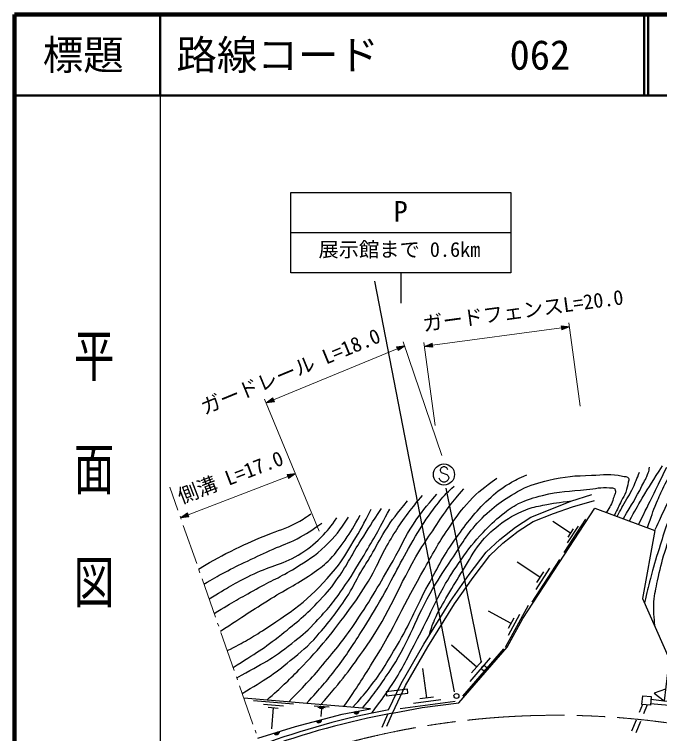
# Model space of a CAD drawing. Units: millimetres, scale not verified. Extents: x 40000 to 680000, y 20000 to 380000.
# Drawn here: x 40000 to 119664, y 291182 to 380000 of the extents above; entities that cross this region are included whole.
import ezdxf
from ezdxf.enums import TextEntityAlignment as Align

# ---------------------------------------------------------------- set-up
doc = ezdxf.new("R2010")
doc.units = ezdxf.units.MM
doc.header["$LTSCALE"] = 1000
doc.linetypes.add('CHAIN', pattern=[18.5, 12, -1.5, 3.5, -1.5])
for name, color, linetype, lineweight in [('M-BGD', 7, 'Continuous', 25), ('M-BGD-HTXT', 7, 'Continuous', 13), ('M-BMK', 2, 'CHAIN', 13), ('M-STR-HTXT', 7, 'Continuous', 13), ('M-STR-STRC', 7, 'Continuous', 25), ('M-TTL', 2, 'Continuous', 140), ('M-TTL-BAND', 7, 'Continuous', 25), ('M-TTL-LINE', 7, 'Continuous', 50)]:
    doc.layers.add(name, color=color, linetype=linetype, lineweight=lineweight)
doc.layers.add('M-TTL-TXT', color=7, linetype='Continuous')
doc.styles.add('@ＭＳ ゴシック', font='')
doc.styles.add('ＭＳ ゴシック', font='')
doc.styles.get('@ＭＳ ゴシック').set_extended_font_data('@MS Gothic')
doc.styles.get('ＭＳ ゴシック').set_extended_font_data('MS Gothic')

msp = doc.modelspace()

# ---------------------------------------------------------------- linework, layer by layer
at = {"layer": 'M-BGD'}
for p, q in [((108717, 319882), (111291, 320730)), ((106360, 318921), (108717, 319882)), ((108907, 319194), (111625, 319957)), ((103770, 317895), (106360, 318921)), ((106571, 318359), (108907, 319194)), ((104044, 317358), (106571, 318359)), ((101863, 316675), (103770, 317895)), ((102209, 316184), (104044, 317358)), ((108647, 315953), (106461, 317379)), ((110530, 317646), (107857, 313548)), ((99922, 315173), (101863, 316675)), ((109588, 316800), (108252, 314751)), ((108981, 316466), (108313, 315441)), ((100313, 314718), (102209, 316184)), ((98256, 313582), (99922, 315173)), ((98704, 313180), (100313, 314718)), ((96146, 310817), (98256, 313582)), ((96630, 310463), (98704, 313180)), ((107296, 312689), (103867, 307431)), ((104881, 310517), (102077, 312346)), ((106089, 311603), (104374, 308974)), ((105309, 311174), (104452, 309860)), ((93841, 307540), (96146, 310817)), ((94342, 307209), (96630, 310463)), ((90537, 302214), (93841, 307540)), ((91052, 301906), (94342, 307209)), ((103439, 307020), (100599, 301812)), ((101325, 304795), (98547, 306309)), ((102382, 305907), (100962, 303304)), ((101680, 305446), (100970, 304144)), ((87755, 297385), (90537, 302214)), ((97091, 299405), (93979, 302110)), ((88287, 297107), (91052, 301906)), ((100405, 301645), (95332, 295811)), ((98748, 300525), (96212, 297608)), ((97725, 300134), (96457, 298675)), ((90906, 295591), (90433, 299203)), ((86211, 294119), (87755, 297385)), ((86672, 293690), (88287, 297107)), ((117469, 294795), (117572, 295868)), ((117572, 295868), (118626, 295767)), ((118626, 295767), (118523, 294694)), ((83963, 294253), (68337, 295550)), ((69531, 295251), (74467, 294841)), ((94410, 295131), (87638, 294245)), ((92658, 295361), (89272, 294918)), ((91752, 295702), (90059, 295480)), ((118535, 294912), (121735, 294608)), ((70737, 294819), (73206, 294614)), ((71327, 294439), (72561, 294336)), ((71944, 294388), (71726, 291755)), ((76993, 294631), (78870, 294475)), ((77452, 294467), (78391, 294389)), ((77676, 294322), (78146, 294283)), ((77911, 294303), (77828, 293302)), ((117542, 294788), (117139, 293786)), ((118523, 294694), (117469, 294795)), ((118122, 294733), (117671, 293609)), ((85413, 291977), (86113, 293586)), ((85971, 292083), (86672, 293690)), ((116766, 292858), (116207, 291466)), ((117298, 292681), (116739, 291289))]:
    msp.add_line(p, q, dxfattribs=at)
for points in [[(86672, 293690), (90332, 294396), (94885, 294992), (100845, 301846), (102793, 305418), (111679, 319042), (119093, 316277), (117544, 307862), (120857, 300436), (120217, 295226)], [(120394, 296664), (118983, 296158), (120217, 295226)], [(118584, 295430), (120217, 295226), (121802, 295124)], [(70059, 290637), (74710, 292081), (80476, 293583), (83963, 294253)]]:
    msp.add_lwpolyline(points, dxfattribs=at)
msp.add_lwpolyline([(85964, 295854), (88583, 296183), (88520, 296683), (85901, 296354)], close=True, dxfattribs=at)
for centre, radius, start, end in [((104296, 197619), 98181, 100.61445, 110.21995), ((104296, 197619), 97674, 100.39523, 110.21995), ((82209, 293971), 354, 199.68294, 2.08812), ((82209, 293971), 283, 201.90698, 359.86408), ((82209, 293971), 212, 205.6533, 356.11775), ((82209, 293971), 142, 213.36503, 348.40602), ((82209, 293971), 100, 223.6827, 338.08836), ((82209, 293971), 100, 223.6827, 338.08836), ((77580, 292884), 354, 203.39659, 5.80176), ((77580, 292884), 283, 205.62062, 3.57773), ((77580, 292884), 212, 209.36695, 359.8314), ((77580, 292884), 142, 217.07868, 352.11967), ((77580, 292884), 100, 227.39634, 341.80201), ((77580, 292884), 100, 227.39634, 341.80201), ((72369, 291410), 354, 206.04742, 8.4526), ((72369, 291410), 283, 208.27146, 6.22856), ((72369, 291410), 212, 212.01779, 2.48224), ((72369, 291410), 142, 219.72952, 354.77051), ((72369, 291410), 100, 230.04718, 344.45284), ((72369, 291410), 100, 230.04718, 344.45284)]:
    msp.add_arc(centre, radius, start, end, dxfattribs=at)
for points, knots in [([(115941, 317453), (116674, 318804), (116880, 319165), (117514, 320244), (118450, 321838), (118798, 322345), (120041, 324245)], [0, 0, 0, 0, 1, 1, 1, 2, 2, 2, 2]), ([(82986, 294334), (84608, 296313), (85056, 296978), (86259, 298761), (88659, 302316), (89238, 304758), (91339, 308497), (92282, 310175), (92896, 311065), (93964, 312665), (95250, 314592), (95835, 315798), (97435, 317472), (99149, 319265), (100347, 320078), (102515, 321282), (103768, 321978), (104598, 322114), (105987, 322467), (107997, 322979), (109188, 323021), (111261, 323089), (112753, 323137), (113628, 323323), (115082, 322983), (115382, 322913), (115662, 322972), (115821, 322709), (115920, 322546), (115826, 322411), (115800, 322223), (115734, 321739), (115636, 321477), (115481, 321015), (115327, 320557), (115148, 320339), (114936, 319906), (114600, 319220), (114496, 319004), (114079, 318147)], [0, 0, 0, 0, 1, 1, 1, 2, 2, 2, 3, 3, 3, 4, 4, 4, 5, 5, 5, 6, 6, 6, 7, 7, 7, 8, 8, 8, 9, 9, 9, 10, 10, 10, 11, 11, 11, 12, 12, 12, 13, 13, 13, 13]), ([(114442, 318012), (114758, 318633), (114845, 318795), (115111, 319293), (115594, 320194), (115970, 320643), (116400, 321570), (116739, 322300), (116845, 322574), (117163, 323483)], [0, 0, 0, 0, 1, 1, 1, 2, 2, 2, 3, 3, 3, 3]), ([(115190, 317733), (116329, 319640), (116677, 320155), (117489, 321783), (117801, 322409), (118063, 322728), (118263, 323399), (118341, 323660), (118375, 323761), (118433, 324076)], [0, 0, 0, 0, 1, 1, 1, 2, 2, 2, 3, 3, 3, 3]), ([(124287, 323685), (123304, 322436), (122998, 322019), (122316, 320858), (121498, 319468), (121179, 318607), (120604, 317100), (120152, 315915), (119972, 315225), (119600, 314012), (119160, 312579), (118902, 311779), (118521, 310329), (118212, 309157), (118119, 308767), (117789, 307313)], [0, 0, 0, 0, 1, 1, 1, 2, 2, 2, 3, 3, 3, 4, 4, 4, 5, 5, 5, 5]), ([(118185, 316616), (118665, 318081), (118787, 318504), (119279, 319673), (119616, 320474), (119822, 320915), (120204, 321695), (120668, 322643), (120848, 322951), (121481, 324076)], [0, 0, 0, 0, 1, 1, 1, 2, 2, 2, 3, 3, 3, 3]), ([(119107, 304360), (119019, 305125), (118992, 305343), (118967, 305976), (118944, 306557), (118915, 306886), (118967, 307465), (119061, 308492), (119194, 309060), (119414, 310069), (119717, 311460), (119889, 312242), (120307, 313603), (120721, 314953), (121007, 315695), (121571, 316989), (122118, 318241), (122476, 318922), (123174, 320097), (124117, 321683), (124583, 322203), (125968, 323907)], [0, 0, 0, 0, 1, 1, 1, 2, 2, 2, 3, 3, 3, 4, 4, 4, 5, 5, 5, 6, 6, 6, 7, 7, 7, 7]), ([(119110, 316371), (119704, 317654), (119859, 317984), (120354, 319011), (120976, 320303), (121228, 321083), (121989, 322298), (122421, 322988), (122583, 323240), (123169, 324016)], [0, 0, 0, 0, 1, 1, 1, 2, 2, 2, 3, 3, 3, 3]), ([(80685, 294525), (82434, 297065), (82887, 297801), (84227, 299946), (86989, 304364), (88061, 307116), (90662, 311630), (91842, 313677), (92438, 314870), (93795, 316804), (94675, 318057), (95152, 318783), (96202, 319897), (97376, 321142), (97936, 321533), (99552, 322721)], [0, 0, 0, 0, 1, 1, 1, 2, 2, 2, 3, 3, 3, 4, 4, 4, 5, 5, 5, 5]), ([(81773, 294435), (82770, 295507), (83043, 295858), (83804, 296813), (85474, 298908), (86173, 300261), (87529, 302571), (89073, 305198), (89613, 306846), (91085, 309513), (92368, 311837), (92983, 313218), (94557, 315355), (95990, 317302), (96769, 318447), (98536, 320097), (99450, 320950), (100003, 321402), (101076, 322044), (101901, 322537), (102236, 322701), (103277, 323145)], [0, 0, 0, 0, 1, 1, 1, 2, 2, 2, 3, 3, 3, 4, 4, 4, 5, 5, 5, 6, 6, 6, 7, 7, 7, 7]), ([(76069, 294908), (77887, 296905), (78426, 297486), (79777, 299267), (81037, 300927), (81668, 301914), (82788, 303671), (83870, 305369), (84452, 306337), (85448, 308087), (87091, 310975), (87813, 312706), (89530, 315551), (90342, 316896), (90795, 317657), (91754, 318901), (92360, 319686), (92667, 320160), (93371, 320859), (93727, 321212), (93857, 321341), (94316, 321727)], [0, 0, 0, 0, 1, 1, 1, 2, 2, 2, 3, 3, 3, 4, 4, 4, 5, 5, 5, 6, 6, 6, 7, 7, 7, 7]), ([(84117, 293703), (85262, 295261), (85584, 295666), (86454, 296972), (86733, 297392), (86903, 297620), (87161, 298053), (87760, 299059), (88056, 299646), (88612, 300676), (89380, 302101), (89774, 302918), (90509, 304359), (91476, 306252), (91923, 307362), (92965, 309214), (93744, 310599), (94237, 311345), (95149, 312646), (96122, 314033), (96700, 314797), (97859, 316033), (98723, 316954), (99237, 317452), (100229, 318234), (100979, 318824), (101403, 319173), (102261, 319589), (103363, 320122), (104036, 320314), (105225, 320605), (107303, 321114), (108527, 321107), (110655, 321326), (111758, 321439), (112380, 321642), (113485, 321551), (113739, 321530), (113963, 321583), (114118, 321396), (114402, 321055), (114059, 320668), (113942, 320217), (113757, 319498), (113544, 319230), (113093, 318515)], [0, 0, 0, 0, 1, 1, 1, 2, 2, 2, 3, 3, 3, 4, 4, 4, 5, 5, 5, 6, 6, 6, 7, 7, 7, 8, 8, 8, 9, 9, 9, 10, 10, 10, 11, 11, 11, 12, 12, 12, 13, 13, 13, 14, 14, 14, 15, 15, 15, 15]), ([(73869, 295091), (76077, 297371), (76714, 298021), (78385, 300031), (79954, 301918), (80830, 302987), (82195, 305026), (84104, 307876), (85037, 309563), (86757, 312531), (87768, 314276), (88138, 315370), (89263, 317043), (90292, 318574), (90738, 319103), (92177, 320759)], [0, 0, 0, 0, 1, 1, 1, 2, 2, 2, 3, 3, 3, 4, 4, 4, 5, 5, 5, 5]), ([(77769, 294686), (80582, 297941), (81401, 299011), (83465, 301978), (86492, 306329), (87337, 309290), (90069, 313831), (90743, 314952), (91176, 315545), (91909, 316628), (92605, 317657), (92957, 318262), (93710, 319250), (94374, 320121), (94622, 320411), (95499, 321410)], [0, 0, 0, 0, 1, 1, 1, 2, 2, 2, 3, 3, 3, 4, 4, 4, 5, 5, 5, 5]), ([(68141, 296136), (70989, 297902), (71916, 298397), (74067, 300200), (75413, 301328), (76216, 301925), (77369, 303248), (78904, 305008), (79715, 306046), (81010, 307989), (81790, 309160), (82074, 309910), (82788, 311122), (83262, 311927), (83560, 312359), (84033, 313165), (84723, 314340), (85022, 315051), (85751, 316202), (86725, 317739), (87165, 318237), (88545, 319927)], [0, 0, 0, 0, 1, 1, 1, 2, 2, 2, 3, 3, 3, 4, 4, 4, 5, 5, 5, 6, 6, 6, 7, 7, 7, 7]), ([(71162, 295316), (73111, 297021), (73657, 297567), (75168, 299099), (77888, 301859), (79231, 303592), (81518, 306719), (82578, 308169), (83125, 309018), (84033, 310568), (84776, 311836), (85032, 312634), (85751, 313916), (86851, 315876), (87507, 316966), (88884, 318742), (89460, 319485), (89659, 319753), (90408, 320605)], [0, 0, 0, 0, 1, 1, 1, 2, 2, 2, 3, 3, 3, 4, 4, 4, 5, 5, 5, 6, 6, 6, 6]), ([(91196, 303276), (91464, 304191), (91571, 304472), (91873, 305215), (92384, 306470), (92845, 307093), (93523, 308266), (94233, 309495), (94654, 310170), (95403, 311376), (96212, 312677), (96565, 313480), (97520, 314678), (98284, 315638), (98809, 316106), (99766, 316874), (100956, 317829), (101756, 318206), (103151, 318825), (103930, 319170), (104430, 319192), (105261, 319380), (106631, 319690), (107133, 319721), (108819, 319916)], [0, 0, 0, 0, 1, 1, 1, 2, 2, 2, 3, 3, 3, 4, 4, 4, 5, 5, 5, 6, 6, 6, 7, 7, 7, 8, 8, 8, 8]), ([(66277, 301428), (68492, 302526), (69168, 302966), (70935, 304095), (74710, 306508), (76803, 308091), (79655, 311545), (80641, 312739), (81032, 313532), (81837, 314854), (82777, 316397), (83054, 316956), (84058, 318911)], [0, 0, 0, 0, 1, 1, 1, 2, 2, 2, 3, 3, 3, 4, 4, 4, 4]), ([(67000, 299364), (69871, 301142), (70758, 301668), (72967, 303417), (74913, 304959), (76001, 305848), (77708, 307651), (78677, 308675), (79195, 309283), (79994, 310445), (81184, 312177), (81671, 313263), (82787, 315044), (83762, 316599), (84084, 317095), (85328, 318996)], [0, 0, 0, 0, 1, 1, 1, 2, 2, 2, 3, 3, 3, 4, 4, 4, 5, 5, 5, 5]), ([(67463, 298083), (70704, 299885), (71807, 300359), (74237, 302317), (75332, 303199), (75986, 303660), (76946, 304687), (78438, 306283), (79245, 307218), (80502, 309005), (81624, 310601), (82161, 311557), (83168, 313228), (84479, 315407), (84868, 316161), (86344, 318911)], [0, 0, 0, 0, 1, 1, 1, 2, 2, 2, 3, 3, 3, 4, 4, 4, 5, 5, 5, 5]), ([(62745, 311505), (64880, 312745), (65480, 313109), (67305, 313996), (68823, 314734), (69698, 315094), (71254, 315749), (72607, 316319), (73449, 316458), (74738, 317163), (75494, 317578), (75776, 317741), (76617, 318325)], [0, 0, 0, 0, 1, 1, 1, 2, 2, 2, 3, 3, 3, 4, 4, 4, 4]), ([(65434, 303832), (68439, 305800), (69217, 306315), (71676, 307852), (73754, 309151), (75035, 309700), (77031, 311122), (77834, 311695), (78299, 312015), (78978, 312731), (79778, 313574), (80150, 314118), (80824, 315065), (81641, 316215), (81878, 316668), (82703, 318149)], [0, 0, 0, 0, 1, 1, 1, 2, 2, 2, 3, 3, 3, 4, 4, 4, 5, 5, 5, 5]), ([(63397, 309645), (64614, 310354), (64943, 310544), (65954, 311082), (67044, 311663), (67670, 311961), (68783, 312497), (70020, 313093), (70719, 313413), (71971, 313975), (73111, 314486), (73798, 314668), (74906, 315242), (76154, 315888), (76580, 316201), (77947, 317163)], [0, 0, 0, 0, 1, 1, 1, 2, 2, 2, 3, 3, 3, 4, 4, 4, 5, 5, 5, 5]), ([(64035, 307825), (66418, 309280), (67125, 309703), (69197, 310734), (71424, 311842), (72908, 311979), (75054, 313236), (76261, 313943), (76890, 314449), (77877, 315440), (78723, 316289), (79014, 316670), (79825, 317811)], [0, 0, 0, 0, 1, 1, 1, 2, 2, 2, 3, 3, 3, 4, 4, 4, 4]), ([(64664, 306030), (67146, 307506), (67798, 307896), (69839, 309034), (71707, 310076), (72847, 310495), (74660, 311630), (76185, 312584), (77082, 313099), (78385, 314339), (79680, 315571), (80103, 316190), (81264, 317895)], [0, 0, 0, 0, 1, 1, 1, 2, 2, 2, 3, 3, 3, 4, 4, 4, 4])]:
    msp.add_open_spline(points, degree=3, knots=knots, dxfattribs=at)
msp.add_open_spline([(117078, 317029), (118814, 320552), (118814, 320552), (120549, 324076)], degree=3, dxfattribs=at)
at = {"layer": 'M-BGD-HTXT'}
for p, q in [((60195, 318780), (59208, 321596)), ((60592, 317648), (60460, 318025)), ((62510, 312174), (60856, 316893)), ((62907, 311042), (62775, 311419)), ((64826, 305568), (63172, 310287)), ((65223, 304436), (65090, 304813)), ((67141, 298962), (65487, 303681)), ((67538, 297830), (67406, 298207)), ((69456, 292356), (67803, 297075)), ((69853, 291224), (69721, 291601))]:
    msp.add_line(p, q, dxfattribs=at)
at = {"layer": 'M-BMK'}
msp.add_arc((106965, 193285), 100164, 78.86629, 110.36133, dxfattribs=at)
at = {"layer": 'M-STR-HTXT'}
for p, q in [((91610, 339138), (107537, 341293)), ((108528, 341427), (107504, 341540)), ((107504, 341540), (107571, 341045)), ((107709, 341518), (107510, 341491)), ((107517, 341441), (107914, 341495)), ((108118, 341472), (107524, 341392)), ((107531, 341342), (108323, 341449)), ((108528, 341427), (107537, 341293)), ((107544, 341243), (108337, 341350)), ((108145, 341274), (107551, 341194)), ((107557, 341144), (107954, 341198)), ((107762, 341121), (107564, 341094)), ((108528, 341427), (107571, 341045)), ((109853, 331634), (108461, 341922)), ((92791, 325533), (88004, 339549)), ((91943, 329212), (90552, 339500)), ((90619, 339004), (91577, 339386)), ((91590, 339287), (91194, 339234)), ((91385, 339310), (91583, 339337)), ((91644, 338891), (91577, 339386)), ((72006, 332398), (87271, 338705)), ((88195, 339087), (87175, 338936)), ((87175, 338936), (87366, 338474)), ((87379, 338966), (87194, 338890)), ((87213, 338844), (87583, 338996)), ((87787, 339026), (87233, 338797)), ((87252, 338751), (87991, 339057)), ((88195, 339087), (87271, 338705)), ((87290, 338659), (88029, 338964)), ((87863, 338842), (87309, 338613)), ((87328, 338566), (87698, 338719)), ((87532, 338596), (87347, 338520)), ((88195, 339087), (87366, 338474)), ((90619, 339004), (91610, 339138)), ((90619, 339004), (91644, 338891)), ((91603, 339188), (90811, 339081)), ((91617, 339089), (90824, 338982)), ((91002, 339157), (91597, 339238)), ((91029, 338959), (91623, 339039)), ((91630, 338990), (91234, 338936)), ((91439, 338913), (91637, 338940)), ((77622, 316188), (70891, 332478)), ((71082, 332016), (71910, 332629)), ((71082, 332016), (72006, 332398)), ((71987, 332444), (71247, 332139)), ((72025, 332352), (71286, 332046)), ((71413, 332261), (71968, 332490)), ((71490, 332076), (72044, 332305)), ((71949, 332536), (71579, 332384)), ((72063, 332259), (71694, 332106)), ((71745, 332506), (71930, 332583)), ((71897, 332137), (72082, 332213)), ((72101, 332167), (71910, 332629)), ((71082, 332016), (72101, 332167)), ((61459, 318194), (73754, 322929)), ((74688, 323289), (73665, 323163)), ((73665, 323163), (73844, 322696)), ((73869, 323188), (73683, 323116)), ((73700, 323069), (74074, 323213)), ((74278, 323238), (73718, 323023)), ((73736, 322976), (74483, 323264)), ((74688, 323289), (73754, 322929)), ((73772, 322883), (74519, 323170)), ((74350, 323052), (73790, 322836)), ((73808, 322789), (74182, 322933)), ((74013, 322815), (73826, 322743)), ((74688, 323289), (73844, 322696)), ((60526, 317835), (61370, 318428)), ((60526, 317835), (61459, 318194)), ((61441, 318241), (60695, 317954)), ((61477, 318148), (60731, 317860)), ((60864, 318072), (61423, 318288)), ((60935, 317885), (61495, 318101)), ((61406, 318334), (61032, 318191)), ((61513, 318054), (61140, 317911)), ((61201, 318309), (61388, 318381)), ((61345, 317936), (61531, 318008)), ((61549, 317961), (61370, 318428)), ((60526, 317835), (61549, 317961))]:
    msp.add_line(p, q, dxfattribs=at)
at = {"layer": 'M-STR-STRC'}
for p, q in [((101296, 357997), (101296, 348082)), ((74130, 353059), (101296, 353059)), ((87713, 348082), (87713, 344354)), ((94356, 296322), (84517, 347053)), ((92685, 324009), (92567, 323773)), ((92567, 323773), (92567, 323655)), ((92567, 323655), (92685, 323418)), ((92922, 324127), (92685, 324009)), ((92685, 323418), (93395, 323182)), ((93158, 324127), (92922, 324127)), ((93395, 324009), (93158, 324127)), ((93513, 323773), (93395, 324009)), ((92567, 322473), (92449, 322709)), ((92685, 322355), (92567, 322473)), ((93395, 323182), (93513, 323064)), ((93513, 322473), (93395, 322355)), ((93513, 323064), (93631, 322827)), ((93631, 322709), (93513, 322473)), ((93631, 322827), (93631, 322709)), ((92922, 322236), (92685, 322355)), ((93158, 322236), (92922, 322236)), ((93395, 322355), (93158, 322236)), ((93259, 321501), (97649, 299952))]:
    msp.add_line(p, q, dxfattribs=at)
msp.add_lwpolyline([(101296, 348082), (74130, 348082), (74130, 357997), (101296, 357997)], dxfattribs=at)
for centre, radius in [((93040, 323182), 1300), ((97981, 299273), 305), ((94581, 295832), 305)]:
    msp.add_circle(centre, radius, dxfattribs=at)
at = {"layer": 'M-TTL'}
for p, q in [((40000, 380000), (40000, 20000)), ((680000, 380000), (40000, 380000))]:
    msp.add_line(p, q, dxfattribs=at)
at = {"layer": 'M-TTL-BAND'}
msp.add_line((58000, 370000), (58000, 20000), dxfattribs=at)
at = {"layer": 'M-TTL-LINE'}
for p, q in [((58000, 380000), (58000, 370000)), ((117750, 380000), (117750, 370000)), ((118250, 380000), (118250, 370000)), ((40000, 370000), (680000, 370000))]:
    msp.add_line(p, q, dxfattribs=at)

# ---------------------------------------------------------------- texts
at = {"layer": 'M-STR-HTXT', "style": 'ＭＳ ゴシック'}
for s, rotation, p in [('ガードフェンスL=20.0', 7.702, (102991, 341988)), ('ガードレール L=18.0', 22.449, (74640, 334558)), ('側溝 L=17.0', 21.062, (67207, 321479))]:
    msp.add_text(s, height=1833, rotation=rotation, dxfattribs=at).set_placement(p, align=Align.BOTTOM_CENTER)
at = {"layer": 'M-STR-STRC', "style": 'ＭＳ ゴシック'}
for s, height, p in [('P', 2566, (87695, 353622)), ('展示館まで 0.6km', 1833, (87536, 349503))]:
    msp.add_text(s, height=height, dxfattribs=at).set_placement(p, align=Align.BOTTOM_CENTER)
at = {"layer": 'M-TTL-BAND', "style": '@ＭＳ ゴシック', "width": 1.4}
msp.add_text('平  面  図', height=3666, rotation=270, dxfattribs=at).set_placement((49777, 306475), align=Align.MIDDLE_RIGHT)
at = {"layer": 'M-TTL-TXT', "style": 'ＭＳ ゴシック'}
msp.add_text('標題', height=3666, dxfattribs=at).set_placement((48500, 375000), align=Align.MIDDLE_CENTER)
for s, p in [('路線コード', (60000, 375000)), ('062', (101142, 375000))]:
    msp.add_text(s, height=3666, dxfattribs=at).set_placement(p, align=Align.MIDDLE_LEFT)

doc.saveas('drawing.dxf')
